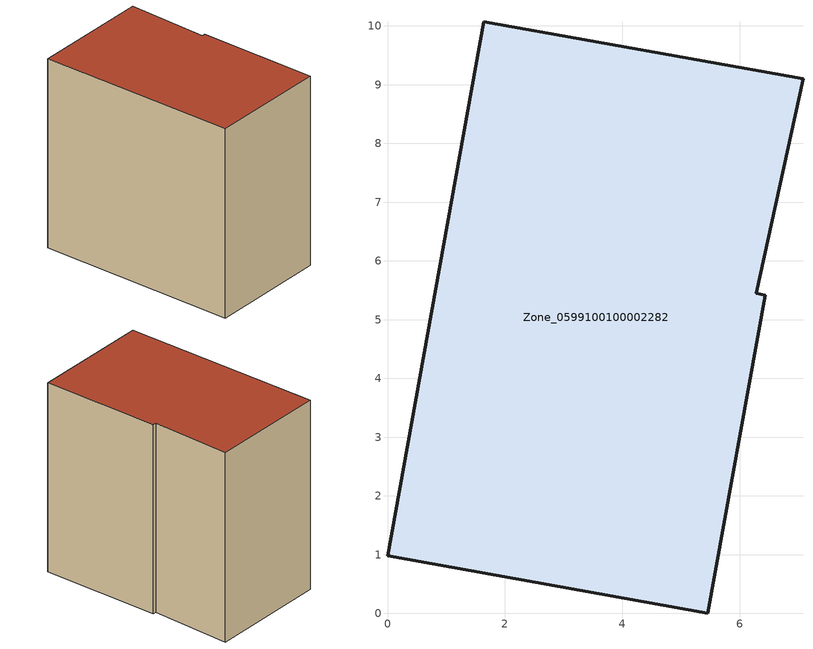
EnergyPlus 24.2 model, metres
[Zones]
Zone_0599100100002282
 floor ground (C_G): 0,0.98 1.64,10.07 7.07,9.1 6.28,5.45 6.43,5.42 5.45,0 z0
 wall outside (C_F): 0,0.98 5.45,0 6.43,5.42 6.28,5.45 7.07,9.1 1.64,10.07 0,0.98 z0:8.86
 roof outside (C_R): 1.64,10.07 0,0.98 5.45,0 6.43,5.42 6.28,5.45 7.07,9.1 z8.86
[BUILDING]
Pand.0599100100002282: North Axis=0; Terrain=City; Loads Convergence Tolerance Value=0.04; Temperature Convergence Tolerance Value=0.4; Solar Distribution=FullExterior; Maximum Number of Warmup Days=25; Minimum Number of Warmup Days=1
[Site:Location]
Rotterdam.The.Hague.AP_ZH_NLD Design_Conditions: Latitude=51.96; Longitude=4.45; Time Zone=1; Elevation=-4.5
[SITE:GROUNDTEMPERATURE:BUILDINGSURFACE]
18, 18, 18, 18, 18, 18, 18, 18, 18, 18, 18, 18
[MATERIAL] Thermal Absorptance=0.9; Solar Absorptance=0.7; Visible Absorptance=0.7
Name | Roughness | Thickness | Conductivity | Density | Specific Heat
G.TC.2006-2014 | MediumSmooth | 0.15 | 0.06 | 540 | 1210
F.TC.2006-2014 | Rough | 0.3 | 0.12 | 1920 | 840
R.TC.2006-2014 | MediumRough | 0.2 | 0.08 | 1500 | 1000
[CONSTRUCTION]
C_G: G.TC.2006-2014
C_F: F.TC.2006-2014
C_R: R.TC.2006-2014
[ZONE]
Zone_0599100100002282: Type=1; Multiplier=1; Ceiling Height=Autocalculate; Volume=Autocalculate; Floor Area=autocalculate; Part of Total Floor Area=Yes
[ZONEINFILTRATION:DESIGNFLOWRATE]
Infil_Zone_0599100100002282: Zone or ZoneList or Space or SpaceList=Zone_0599100100002282; Schedule=AlwaysOn; Design Flow Rate Calculation Method=Flow/Area; Flow Rate per Floor Area=0.0015; Constant Term Coefficient=1; Temperature Term Coefficient=0; Velocity Term Coefficient=0; Velocity Squared Term Coefficient=0
[HVACTEMPLATE:ZONE:IDEALLOADSAIRSYSTEM]
Zone_0599100100002282: Maximum Heating Supply Air Temperature=50; Minimum Cooling Supply Air Temperature=13; Maximum Heating Supply Air Humidity Ratio=0.0156; Minimum Cooling Supply Air Humidity Ratio=0.0077; Heating Limit=NoLimit; Cooling Limit=NoLimit; Dehumidification Control Type=ConstantSensibleHeatRatio; Cooling Sensible Heat Ratio=0.7; Dehumidification Setpoint=60; Humidification Control Type=None; Humidification Setpoint=30; Outdoor Air Method=None; Outdoor Air Flow Rate per Person=0.00944; Outdoor Air Flow Rate per Zone Floor Area=0; Outdoor Air Flow Rate per Zone=0; Demand Controlled Ventilation Type=None; Outdoor Air Economizer Type=NoEconomizer; Heat Recovery Type=None; Sensible Heat Recovery Effectiveness=0.7; Latent Heat Recovery Effectiveness=0.65
[ZONECONTROL:THERMOSTAT]
ThermostatControl_Zone_0599100100002282: Zone or ZoneList=Zone_0599100100002282; Control Type Schedule=DualSetpointControlType; Control 1=Thermostat_Zone_0599100100002282; Temperature Difference Between Cutout And Setpoint=0
[THERMOSTATSETPOINT:DUALSETPOINT]
Thermostat_Zone_0599100100002282: Heating Setpoint Temperature Schedule=HeatingSetpoint_Zone_0599100100002282; Cooling Setpoint Temperature Schedule=CoolingSetpoint_Zone_0599100100002282
[SCHEDULE:COMPACT]
HeatingSetpoint_Zone_0599100100002282: Through: 12/31, For: AllDays, Until: 24:00, 21
CoolingSetpoint_Zone_0599100100002282: Through: 12/31, For: AllDays, Until: 24:00, 24
DualSetpointControlType: Through: 12/31, For: AllDays, Until: 24:00, 4
AlwaysOn: Through: 12/31, For: AllDays, Until: 24:00, 1
